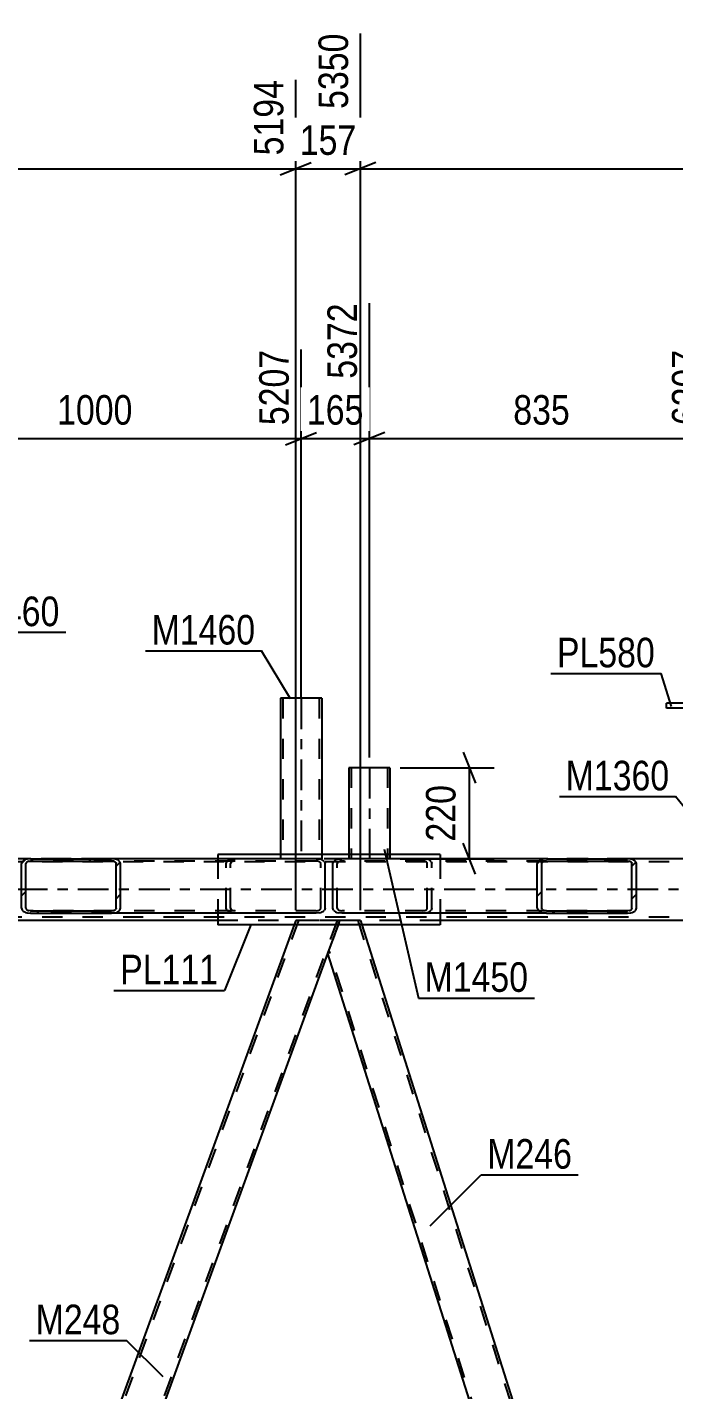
# Model space of a CAD drawing. Header units: millimetres. Extents: x -858 to 331, y -869 to -28.
# Drawn here: x -604.3 to -541.6, y -333 to -201 of the extents above; entities that cross this region are included whole.
import ezdxf

# ---------------------------------------------------------------- set-up
doc = ezdxf.new("R2010")
doc.units = ezdxf.units.MM
doc.linetypes.add('DXK_LINE_DOT2', pattern=[3.9198, 1.9599, -1.9599])
doc.linetypes.add('DXK_LINE_DOT3', pattern=[5.9187, 2.979, -0.9799, 0.9799, -0.9799])
doc.styles.add('Arial Narrow', font='ARIALN.TTF', dxfattribs={"height": 0.2})

# ---------------------------------------------------------------- blocks, each defined once
blk = doc.blocks.new('Part-570393797-12536 - 12424')
at = {"color": 7, "linetype": 'DXK_LINE_DOT2'}
for p, q in [((-87.4, -281.86), (-786.02, -281.86)), ((-87.4, -281.54), (-754, -281.54)), ((-546.12, -281.54), (-603.98, -281.54)), ((-87.4, -287.22), (-786.02, -287.22)), ((-564.28, -287.54), (-585.83, -287.54))]:
    blk.add_line(p, q, dxfattribs=at)
at = {"color": 2, "linetype": 'Continuous'}
for p, q in [((-603.98, -281.54), (-631.26, -281.54)), ((-518.85, -281.54), (-546.12, -281.54)), ((-585.83, -287.54), (-649.41, -287.54)), ((-500.69, -287.54), (-564.28, -287.54))]:
    blk.add_line(p, q, dxfattribs=at)
at = {"color": 7, "linetype": 'DXK_LINE_DOT3'}
blk.add_line((-87.4, -284.54), (-786.02, -284.54), dxfattribs=at)
blk = doc.blocks.new('Part-570393797-12568 - 12424')
at = {"color": 2, "linetype": 'Continuous'}
for p, q in [((-533.15, -266.48), (-542.35, -266.48)), ((-542.35, -266.96), (-542.35, -266.48)), ((-533.15, -266.48), (-533.15, -266.96)), ((-533.15, -266.96), (-542.35, -266.96))]:
    blk.add_line(p, q, dxfattribs=at)
blk = doc.blocks.new('Part-570393797-12687 - 12424')
at = {"color": 2, "linetype": 'Continuous'}
for p, q in [((-573.14, -272.73), (-573.14, -281.14)), ((-569.14, -272.73), (-573.14, -272.73)), ((-569.14, -272.73), (-569.14, -281.14))]:
    blk.add_line(p, q, dxfattribs=at)
at = {"color": 7, "linetype": 'DXK_LINE_DOT2'}
for p, q in [((-572.9, -272.73), (-572.9, -281.54)), ((-572.9, -272.73), (-572.88, -272.73)), ((-572.88, -272.73), (-572.84, -272.73)), ((-572.84, -272.73), (-572.83, -272.73)), ((-569.38, -272.73), (-569.38, -281.54)), ((-573.14, -281.14), (-573.14, -281.54)), ((-569.14, -281.14), (-569.14, -281.54)), ((-569.14, -281.54), (-573.14, -281.54))]:
    blk.add_line(p, q, dxfattribs=at)
at = {"color": 7, "linetype": 'DXK_LINE_DOT3'}
blk.add_line((-571.14, -272.73), (-571.14, -281.54), dxfattribs=at)
blk = doc.blocks.new('Part-570393797-12705 - 12424')
at = {"color": 2, "linetype": 'Continuous'}
for p, q in [((-579.75, -266), (-579.75, -281.14)), ((-575.75, -266), (-579.75, -266)), ((-575.75, -266), (-575.75, -281.14))]:
    blk.add_line(p, q, dxfattribs=at)
at = {"color": 7, "linetype": 'DXK_LINE_DOT2'}
for p, q in [((-579.51, -266), (-579.51, -281.54)), ((-579.51, -266), (-579.49, -266)), ((-579.49, -266), (-579.45, -266)), ((-579.45, -266), (-579.44, -266)), ((-575.99, -266), (-575.99, -281.54)), ((-579.75, -281.14), (-579.75, -281.54)), ((-575.75, -281.14), (-575.75, -281.54)), ((-575.75, -281.54), (-579.75, -281.54))]:
    blk.add_line(p, q, dxfattribs=at)
at = {"color": 7, "linetype": 'DXK_LINE_DOT3'}
blk.add_line((-577.75, -266), (-577.75, -281.54), dxfattribs=at)
blk = doc.blocks.new('Part-570393797-12923 - 12424')
at = {"linetype": 'Continuous'}
h = blk.add_hatch(dxfattribs=at)
h.set_pattern_fill('', scale=0.7, style=0, pattern_type=0)
h.set_pattern_definition([(45, (-604.8544, -282.0164), (-1.57154, 1.57154), [])])
h.paths.add_polyline_path([(-604.79, -281.83), (-604.85, -282.02), (-604.85, -286.34), (-604.79, -286.52), (-604.6, -286.68), (-604.32, -286.78), (-603.98, -286.82), (-596.12, -286.82), (-595.79, -286.78), (-595.5, -286.68), (-595.31, -286.52), (-595.25, -286.34), (-595.25, -282.02), (-595.31, -281.83), (-595.5, -281.68), (-595.79, -281.57), (-596.12, -281.54), (-603.98, -281.54), (-604.32, -281.57), (-604.6, -281.68)])
h.paths.add_polyline_path([(-604.15, -281.79), (-603.98, -281.78), (-596.12, -281.78), (-595.95, -281.79), (-595.81, -281.85), (-595.72, -281.92), (-595.68, -282.02), (-595.68, -286.34), (-595.72, -286.43), (-595.81, -286.51), (-595.95, -286.56), (-596.12, -286.58), (-603.98, -286.58), (-604.15, -286.56), (-604.29, -286.51), (-604.38, -286.43), (-604.42, -286.34), (-604.42, -282.02), (-604.38, -281.92), (-604.29, -281.85)])
at = {"color": 2, "linetype": 'Continuous'}
for p, q in [((-604.79, -281.83), (-604.85, -282.02)), ((-604.85, -286.34), (-604.85, -282.02)), ((-604.42, -282.02), (-604.38, -281.92)), ((-604.42, -286.34), (-604.42, -282.02)), ((-603.98, -281.54), (-604.32, -281.57)), ((-604.15, -281.79), (-603.98, -281.78)), ((-603.98, -281.54), (-596.12, -281.54)), ((-603.98, -281.78), (-596.12, -281.78)), ((-576.29, -281.54), (-596.12, -281.54)), ((-595.79, -281.57), (-596.12, -281.54)), ((-596.12, -281.78), (-595.95, -281.79)), ((-595.72, -281.92), (-595.68, -282.02)), ((-595.68, -286.34), (-595.68, -282.02)), ((-595.25, -282.02), (-595.31, -281.83)), ((-595.25, -286.34), (-595.25, -282.02)), ((-576.29, -281.54), (-575.96, -281.57)), ((-575.48, -281.83), (-575.42, -282.02)), ((-575.42, -286.34), (-575.42, -282.02)), ((-604.85, -286.34), (-604.79, -286.52)), ((-604.38, -286.43), (-604.42, -286.34)), ((-595.68, -286.34), (-595.72, -286.43)), ((-595.31, -286.52), (-595.25, -286.34)), ((-575.42, -286.34), (-575.48, -286.52)), ((-604.32, -286.78), (-603.98, -286.82)), ((-603.98, -286.58), (-604.15, -286.56)), ((-603.98, -286.58), (-596.12, -286.58)), ((-603.98, -286.82), (-596.12, -286.82)), ((-595.95, -286.56), (-596.12, -286.58)), ((-596.12, -286.82), (-595.79, -286.78)), ((-576.29, -286.82), (-596.12, -286.82)), ((-575.96, -286.78), (-576.29, -286.82))]:
    blk.add_line(p, q, dxfattribs=at)
at = {"color": 7, "linetype": 'DXK_LINE_DOT2'}
for p, q in [((-596.12, -281.54), (-603.98, -281.54)), ((-576.29, -281.78), (-603.98, -281.78)), ((-585.03, -282.02), (-584.96, -281.83)), ((-585.03, -286.34), (-585.03, -282.02)), ((-584.56, -281.92), (-584.59, -282.02)), ((-584.59, -286.34), (-584.59, -282.02)), ((-584.49, -281.57), (-584.15, -281.54)), ((-584.15, -281.78), (-584.32, -281.79)), ((-576.12, -281.79), (-576.29, -281.78)), ((-575.85, -282.02), (-575.89, -281.92)), ((-575.85, -286.34), (-575.85, -282.02)), ((-584.96, -286.52), (-585.03, -286.34)), ((-584.59, -286.34), (-584.56, -286.43)), ((-575.89, -286.43), (-575.85, -286.34)), ((-576.29, -286.58), (-603.98, -286.58)), ((-596.12, -286.82), (-603.98, -286.82)), ((-584.15, -286.82), (-584.49, -286.78)), ((-584.32, -286.56), (-584.15, -286.58)), ((-576.29, -286.58), (-576.12, -286.56))]:
    blk.add_line(p, q, dxfattribs=at)
at = {"color": 2, "linetype": 'Continuous'}
for centre, radius, start, end in [((-604.18, -282.38), 0.817, 99.5183, 138.064), ((-604.08, -282.2), 0.409, 99.5183, 138.064), ((-596.02, -282.2), 0.409, 41.9361, 80.4818), ((-595.92, -282.38), 0.817, 41.9361, 80.4818), ((-576.09, -282.38), 0.817, 41.9361, 80.4818), ((-604.08, -286.16), 0.409, 221.9361, 260.4818), ((-596.02, -286.16), 0.409, 279.5183, 318.064), ((-604.18, -285.97), 0.817, 221.9361, 260.4818), ((-595.92, -285.97), 0.817, 279.5183, 318.064), ((-576.09, -285.97), 0.817, 279.5183, 318.064)]:
    blk.add_arc(centre, radius, start, end, dxfattribs=at)
at = {"color": 7, "linetype": 'DXK_LINE_DOT2'}
for centre, radius, start, end in [((-584.35, -282.38), 0.817, 99.5183, 138.064), ((-584.25, -282.2), 0.409, 99.5183, 138.064), ((-576.19, -282.2), 0.409, 41.9361, 80.4818), ((-584.25, -286.16), 0.409, 221.9361, 260.4818), ((-576.19, -286.16), 0.409, 279.5183, 318.064), ((-584.35, -285.97), 0.817, 221.9361, 260.4818)]:
    blk.add_arc(centre, radius, start, end, dxfattribs=at)
blk = doc.blocks.new('Part-570393797-12973 - 12424')
at = {"color": 7, "linetype": 'DXK_LINE_DOT2'}
for p, q in [((-574.02, -287.54), (-574.16, -287.94)), ((-572, -287.54), (-574.02, -287.54)), ((-572.25, -287.54), (-535.42, -403.7)), ((-572, -287.54), (-571.88, -287.94)), ((-538.21, -406.54), (-575.05, -290.37)), ((-535.42, -403.7), (-535.55, -404.07)), ((-538.46, -406.54), (-538.59, -406.14)), ((-536.45, -406.54), (-538.46, -406.54)), ((-536.3, -406.14), (-536.45, -406.54))]:
    blk.add_line(p, q, dxfattribs=at)
at = {"color": 2, "linetype": 'Continuous'}
for p, q in [((-574.16, -287.94), (-575.18, -290.74)), ((-571.88, -287.94), (-535.28, -403.33)), ((-575.18, -290.74), (-538.59, -406.14)), ((-535.28, -403.33), (-536.3, -406.14))]:
    blk.add_line(p, q, dxfattribs=at)
blk = doc.blocks.new('Part-570393797-12928 - 12424')
at = {"color": 2, "linetype": 'Continuous'}
for p, q in [((-585.83, -281.14), (-585.83, -281.54)), ((-564.28, -281.14), (-585.83, -281.14)), ((-564.28, -281.14), (-564.28, -281.54)), ((-585.83, -286.82), (-585.83, -287.94)), ((-564.28, -286.82), (-564.28, -287.94)), ((-564.28, -287.94), (-585.83, -287.94))]:
    blk.add_line(p, q, dxfattribs=at)
at = {"color": 7, "linetype": 'DXK_LINE_DOT2'}
for p, q in [((-585.83, -281.54), (-585.83, -286.82)), ((-564.28, -281.54), (-564.28, -286.82))]:
    blk.add_line(p, q, dxfattribs=at)
blk = doc.blocks.new('Part-570393797-13020 - 12424')
at = {"color": 7, "linetype": 'DXK_LINE_DOT2'}
for p, q in [((-578.02, -287.54), (-621.33, -406.54)), ((-574.27, -287.54), (-617.58, -406.54)), ((-578.27, -287.54), (-578.42, -287.94)), ((-574.02, -287.54), (-578.27, -287.54)), ((-578.27, -287.54), (-578.23, -287.54)), ((-574.02, -287.54), (-575.18, -290.74)), ((-620.42, -403.33), (-621.58, -406.54)), ((-617.33, -406.54), (-621.58, -406.54)), ((-617.18, -406.14), (-617.33, -406.54))]:
    blk.add_line(p, q, dxfattribs=at)
at = {"color": 2, "linetype": 'Continuous'}
for p, q in [((-578.42, -287.94), (-620.42, -403.33)), ((-575.18, -290.74), (-617.18, -406.14))]:
    blk.add_line(p, q, dxfattribs=at)
blk = doc.blocks.new('Part-570393797-13184 - 12424')
at = {"linetype": 'Continuous'}
h = blk.add_hatch(dxfattribs=at)
h.set_pattern_fill('', scale=0.7, style=0, pattern_type=0)
h.set_pattern_definition([(45, (-554.858, -282.0164), (-1.57154, 1.57154), [])])
h.paths.add_polyline_path([(-554.79, -281.83), (-554.86, -282.02), (-554.86, -286.34), (-554.79, -286.52), (-554.6, -286.68), (-554.32, -286.78), (-553.98, -286.82), (-546.12, -286.82), (-545.79, -286.78), (-545.51, -286.68), (-545.32, -286.52), (-545.25, -286.34), (-545.25, -282.02), (-545.32, -281.83), (-545.51, -281.68), (-545.79, -281.57), (-546.12, -281.54), (-553.98, -281.54), (-554.32, -281.57), (-554.6, -281.68)])
h.paths.add_polyline_path([(-554.15, -281.79), (-553.98, -281.78), (-546.12, -281.78), (-545.96, -281.79), (-545.81, -281.85), (-545.72, -281.92), (-545.69, -282.02), (-545.69, -286.34), (-545.72, -286.43), (-545.81, -286.51), (-545.96, -286.56), (-546.12, -286.58), (-553.98, -286.58), (-554.15, -286.56), (-554.29, -286.51), (-554.39, -286.43), (-554.42, -286.34), (-554.42, -282.02), (-554.39, -281.92), (-554.29, -281.85)])
at = {"color": 2, "linetype": 'Continuous'}
for p, q in [((-574.69, -282.02), (-574.62, -281.83)), ((-574.69, -286.34), (-574.69, -282.02)), ((-574.15, -281.57), (-573.81, -281.54)), ((-553.98, -281.54), (-573.81, -281.54)), ((-554.79, -281.83), (-554.86, -282.02)), ((-554.86, -286.34), (-554.86, -282.02)), ((-554.42, -282.02), (-554.39, -281.92)), ((-554.42, -286.34), (-554.42, -282.02)), ((-553.98, -281.54), (-554.32, -281.57)), ((-554.15, -281.79), (-553.98, -281.78)), ((-553.98, -281.54), (-546.12, -281.54)), ((-553.98, -281.78), (-546.12, -281.78)), ((-545.79, -281.57), (-546.12, -281.54)), ((-546.12, -281.78), (-545.96, -281.79)), ((-545.72, -281.92), (-545.69, -282.02)), ((-545.69, -286.34), (-545.69, -282.02)), ((-545.25, -282.02), (-545.32, -281.83)), ((-545.25, -286.34), (-545.25, -282.02)), ((-574.62, -286.52), (-574.69, -286.34)), ((-554.86, -286.34), (-554.79, -286.52)), ((-554.39, -286.43), (-554.42, -286.34)), ((-545.69, -286.34), (-545.72, -286.43)), ((-545.32, -286.52), (-545.25, -286.34)), ((-573.81, -286.82), (-574.15, -286.78)), ((-553.98, -286.82), (-573.81, -286.82)), ((-554.32, -286.78), (-553.98, -286.82)), ((-553.98, -286.58), (-554.15, -286.56)), ((-553.98, -286.58), (-546.12, -286.58)), ((-553.98, -286.82), (-546.12, -286.82)), ((-545.96, -286.56), (-546.12, -286.58)), ((-546.12, -286.82), (-545.79, -286.78))]:
    blk.add_line(p, q, dxfattribs=at)
at = {"color": 7, "linetype": 'DXK_LINE_DOT2'}
for p, q in [((-574.22, -281.92), (-574.25, -282.02)), ((-574.25, -286.34), (-574.25, -282.02)), ((-573.81, -281.78), (-573.98, -281.79)), ((-546.12, -281.78), (-573.81, -281.78)), ((-565.95, -281.54), (-565.62, -281.57)), ((-565.79, -281.79), (-565.95, -281.78)), ((-565.52, -282.02), (-565.55, -281.92)), ((-565.52, -286.34), (-565.52, -282.02)), ((-565.15, -281.83), (-565.08, -282.02)), ((-565.08, -286.34), (-565.08, -282.02)), ((-546.12, -281.54), (-553.98, -281.54)), ((-574.25, -286.34), (-574.22, -286.43)), ((-565.55, -286.43), (-565.52, -286.34)), ((-565.08, -286.34), (-565.15, -286.52)), ((-573.98, -286.56), (-573.81, -286.58)), ((-546.12, -286.58), (-573.81, -286.58)), ((-565.95, -286.58), (-565.79, -286.56)), ((-565.62, -286.78), (-565.95, -286.82)), ((-546.12, -286.82), (-553.98, -286.82))]:
    blk.add_line(p, q, dxfattribs=at)
at = {"color": 2, "linetype": 'Continuous'}
for centre, radius, start, end in [((-574.01, -282.38), 0.817, 99.5183, 138.064), ((-554.18, -282.38), 0.817, 99.5183, 138.064), ((-554.08, -282.2), 0.409, 99.5183, 138.064), ((-546.02, -282.2), 0.409, 41.9361, 80.4818), ((-545.92, -282.38), 0.817, 41.9361, 80.4818), ((-554.08, -286.16), 0.409, 221.9361, 260.4818), ((-546.02, -286.16), 0.409, 279.5183, 318.064), ((-574.01, -285.97), 0.817, 221.9361, 260.4818), ((-554.18, -285.97), 0.817, 221.9361, 260.4818), ((-545.92, -285.97), 0.817, 279.5183, 318.064)]:
    blk.add_arc(centre, radius, start, end, dxfattribs=at)
at = {"color": 7, "linetype": 'DXK_LINE_DOT2'}
for centre, radius, start, end in [((-573.91, -282.2), 0.409, 99.5183, 138.064), ((-565.85, -282.2), 0.409, 41.9361, 80.4818), ((-565.75, -282.38), 0.817, 41.9361, 80.4818), ((-573.91, -286.16), 0.409, 221.9361, 260.4818), ((-565.85, -286.16), 0.409, 279.5183, 318.064), ((-565.75, -285.97), 0.817, 279.5183, 318.064)]:
    blk.add_arc(centre, radius, start, end, dxfattribs=at)
blk = doc.blocks.new('StraightDimension-570393797-26389 - 12424')
at = {"color": 7, "linetype": 'Continuous'}
for p, q in [((-571.14, -271.73), (-571.14, -227.72)), ((-537.75, -265.96), (-537.75, -232.22)), ((-569.64, -240.24), (-572.64, -241.44)), ((-539.25, -241.44), (-536.25, -240.24)), ((-571.14, -240.84), (-537.75, -240.84))]:
    blk.add_line(p, q, dxfattribs=at)
at = {"color": 0}
blk.add_wipeout([(-551.1, -240.09), (-551.1, -235.89), (-557.79, -235.89), (-557.79, -240.09)], dxfattribs=at)
at = {"color": 3, "style": 'Arial Narrow'}
blk.add_text('835', height=2.863, dxfattribs=at).set_placement((-557.19, -239.49))
at = {"color": 0, "linetype": 'Continuous'}
blk.add_wipeout([(-538.35, -231.62), (-542.55, -231.62), (-542.55, -240.14), (-538.35, -240.14)], dxfattribs=at)
at = {"color": 3, "linetype": 'Continuous', "style": 'Arial Narrow'}
blk.add_text('6207', height=2.863, rotation=90.0002, dxfattribs=at).set_placement((-538.95, -239.54))
blk = doc.blocks.new('StraightDimension-570393797-14565 - 12424')
at = {"color": 7, "linetype": 'Continuous'}
for p, q in [((-562.04, -271.23), (-560.84, -274.23)), ((-568.14, -272.73), (-559.04, -272.73)), ((-561.44, -281.54), (-561.44, -272.73)), ((-560.84, -283.04), (-562.04, -280.04)), ((-568.14, -281.54), (-559.04, -281.54))]:
    blk.add_line(p, q, dxfattribs=at)
at = {"color": 0}
blk.add_wipeout([(-562.19, -273.79), (-566.39, -273.79), (-566.39, -280.48), (-562.19, -280.48)], dxfattribs=at)
at = {"color": 3, "style": 'Arial Narrow'}
blk.add_text('220', height=2.863, rotation=90.0002, dxfattribs=at).set_placement((-562.79, -279.88))
blk = doc.blocks.new('StraightDimension-570393797-26391 - 12424')
at = {"color": 7, "linetype": 'Continuous'}
for p, q in [((-617.75, -265), (-617.75, -227.72)), ((-577.75, -265.96), (-577.75, -232.22)), ((-616.25, -240.24), (-619.25, -241.44)), ((-579.25, -241.44), (-576.25, -240.24)), ((-617.75, -240.84), (-577.75, -240.84))]:
    blk.add_line(p, q, dxfattribs=at)
at = {"color": 0}
blk.add_wipeout([(-593.49, -240.09), (-593.49, -235.89), (-602, -235.89), (-602, -240.09)], dxfattribs=at)
at = {"color": 3, "style": 'Arial Narrow'}
blk.add_text('1000', height=2.863, dxfattribs=at).set_placement((-601.4, -239.49))
at = {"color": 0, "linetype": 'Continuous'}
blk.add_wipeout([(-578.35, -231.62), (-582.55, -231.62), (-582.55, -240.14), (-578.35, -240.14)], dxfattribs=at)
at = {"color": 3, "linetype": 'Continuous', "style": 'Arial Narrow'}
blk.add_text('5207', height=2.863, rotation=90.0002, dxfattribs=at).set_placement((-578.95, -239.54))
blk = doc.blocks.new('StraightDimension-570393797-14316 - 12424')
at = {"color": 7, "linetype": 'Continuous'}
for p, q in [((-657.14, -286.54), (-657.14, -201.59)), ((-578.27, -286.54), (-578.27, -206.09)), ((-655.64, -214.1), (-658.64, -215.3)), ((-657.14, -214.7), (-578.27, -214.7)), ((-579.77, -215.3), (-576.77, -214.1))]:
    blk.add_line(p, q, dxfattribs=at)
at = {"color": 0}
blk.add_wipeout([(-613.45, -213.95), (-613.45, -209.75), (-621.96, -209.75), (-621.96, -213.95)], dxfattribs=at)
at = {"color": 3, "style": 'Arial Narrow'}
blk.add_text('1972', height=2.863, dxfattribs=at).set_placement((-621.36, -213.35))
at = {"color": 0, "linetype": 'Continuous'}
blk.add_wipeout([(-578.87, -205.49), (-583.07, -205.49), (-583.07, -214), (-578.87, -214)], dxfattribs=at)
at = {"color": 3, "linetype": 'Continuous', "style": 'Arial Narrow'}
blk.add_text('5194', height=2.863, rotation=90.0002, dxfattribs=at).set_placement((-579.47, -213.4))
blk = doc.blocks.new('StraightDimension-570393797-26390 - 12424')
at = {"color": 7, "linetype": 'Continuous'}
for p, q in [((-571.14, -271.73), (-571.14, -227.72)), ((-577.75, -265.96), (-577.75, -232.22)), ((-579.25, -241.44), (-576.25, -240.24)), ((-569.64, -240.24), (-572.64, -241.44)), ((-577.75, -240.84), (-571.14, -240.84))]:
    blk.add_line(p, q, dxfattribs=at)
at = {"color": 0}
blk.add_wipeout([(-571.1, -240.09), (-571.1, -235.89), (-577.79, -235.89), (-577.79, -240.09)], dxfattribs=at)
at = {"color": 3, "style": 'Arial Narrow'}
blk.add_text('165', height=2.863, dxfattribs=at).set_placement((-577.19, -239.49))
at = {"color": 0, "linetype": 'Continuous'}
blk.add_wipeout([(-571.74, -227.12), (-575.94, -227.12), (-575.94, -235.64), (-571.74, -235.64)], dxfattribs=at)
at = {"color": 3, "linetype": 'Continuous', "style": 'Arial Narrow'}
blk.add_text('5372', height=2.863, rotation=90.0002, dxfattribs=at).set_placement((-572.34, -235.04))
blk = doc.blocks.new('StraightDimension-570393797-14280 - 12424')
at = {"color": 7, "linetype": 'Continuous'}
for p, q in [((-572, -286.54), (-572, -201.59)), ((-493.14, -286.54), (-493.14, -206.09)), ((-570.5, -214.1), (-573.5, -215.3)), ((-572, -214.7), (-493.14, -214.7)), ((-494.64, -215.3), (-491.64, -214.1))]:
    blk.add_line(p, q, dxfattribs=at)
at = {"color": 0}
blk.add_wipeout([(-528.31, -213.95), (-528.31, -209.75), (-536.83, -209.75), (-536.83, -213.95)], dxfattribs=at)
at = {"color": 3, "style": 'Arial Narrow'}
blk.add_text('1972', height=2.863, dxfattribs=at).set_placement((-536.23, -213.35))
at = {"color": 0, "linetype": 'Continuous'}
blk.add_wipeout([(-493.74, -205.49), (-497.94, -205.49), (-497.94, -214), (-493.74, -214)], dxfattribs=at)
at = {"color": 3, "linetype": 'Continuous', "style": 'Arial Narrow'}
blk.add_text('7322', height=2.863, rotation=90.0002, dxfattribs=at).set_placement((-494.34, -213.4))
blk = doc.blocks.new('StraightDimension-570393797-14298 - 12424')
at = {"color": 7, "linetype": 'Continuous'}
for p, q in [((-572, -286.54), (-572, -201.59)), ((-578.27, -286.54), (-578.27, -206.09)), ((-579.77, -215.3), (-576.77, -214.1)), ((-578.27, -214.7), (-572, -214.7)), ((-570.5, -214.1), (-573.5, -215.3))]:
    blk.add_line(p, q, dxfattribs=at)
at = {"color": 0}
blk.add_wipeout([(-571.8, -213.95), (-571.8, -209.75), (-578.48, -209.75), (-578.48, -213.95)], dxfattribs=at)
at = {"color": 3, "style": 'Arial Narrow'}
blk.add_text('157', height=2.863, dxfattribs=at).set_placement((-577.88, -213.35))
at = {"color": 0, "linetype": 'Continuous'}
blk.add_wipeout([(-572.6, -200.99), (-576.8, -200.99), (-576.8, -209.5), (-572.6, -209.5)], dxfattribs=at)
at = {"color": 3, "linetype": 'Continuous', "style": 'Arial Narrow'}
blk.add_text('5350', height=2.863, rotation=90.0002, dxfattribs=at).set_placement((-573.2, -208.9))
blk = doc.blocks.new('Mark-570393797-12564 - 12424')
at = {"color": 0}
blk.add_wipeout([(-543.46, -263), (-543.46, -260), (-552.96, -260), (-552.96, -263)], dxfattribs=at)
blk.add_wipeout([(-543.46, -263), (-543.46, -260), (-552.96, -260), (-552.96, -263)], dxfattribs=at)
at = {"color": 30, "linetype": 'Continuous'}
for p in [(-553.56, -263.6), (-541.84, -266.79)]:
    blk.add_line(p, (-542.86, -263.6), dxfattribs=at)
at = {"color": 3, "style": 'Arial Narrow'}
blk.add_text('PL580', height=2.863, dxfattribs=at).set_placement((-552.96, -263))
blk = doc.blocks.new('Mark-570393797-12457 - 12424')
at = {"color": 0}
blk.add_wipeout([(-601.15, -259.01), (-601.15, -256.01), (-611.21, -256.01), (-611.21, -259.01)], dxfattribs=at)
blk.add_wipeout([(-601.15, -259.01), (-601.15, -256.01), (-611.21, -256.01), (-611.21, -259.01)], dxfattribs=at)
at = {"color": 30, "linetype": 'Continuous'}
for p, q in [((-616.46, -266.96), (-611.81, -259.61)), ((-611.81, -259.61), (-600.55, -259.61))]:
    blk.add_line(p, q, dxfattribs=at)
at = {"color": 3, "style": 'Arial Narrow'}
blk.add_text('M1460', height=2.863, dxfattribs=at).set_placement((-611.21, -259.01))
blk = doc.blocks.new('Mark-570393797-12513 - 12424')
at = {"color": 0}
blk.add_wipeout([(-542.06, -274.92), (-542.06, -271.92), (-552.11, -271.92), (-552.11, -274.92)], dxfattribs=at)
blk.add_wipeout([(-542.06, -274.92), (-542.06, -271.92), (-552.11, -271.92), (-552.11, -274.92)], dxfattribs=at)
at = {"color": 30, "linetype": 'Continuous'}
for p in [(-552.71, -275.52), (-538.94, -278.61)]:
    blk.add_line(p, (-541.46, -275.52), dxfattribs=at)
at = {"color": 3, "style": 'Arial Narrow'}
blk.add_text('M1360', height=2.863, dxfattribs=at).set_placement((-552.11, -274.92))
blk = doc.blocks.new('Mark-570393797-12683 - 12424')
at = {"color": 0}
blk.add_wipeout([(-555.74, -294.44), (-555.74, -291.44), (-565.79, -291.44), (-565.79, -294.44)], dxfattribs=at)
blk.add_wipeout([(-555.74, -294.44), (-555.74, -291.44), (-565.79, -291.44), (-565.79, -294.44)], dxfattribs=at)
at = {"color": 30, "linetype": 'Continuous'}
for p, q in [((-569.7, -280.62), (-566.39, -295.04)), ((-566.39, -295.04), (-555.14, -295.04))]:
    blk.add_line(p, q, dxfattribs=at)
at = {"color": 3, "style": 'Arial Narrow'}
blk.add_text('M1450', height=2.863, dxfattribs=at).set_placement((-565.79, -294.44))
blk = doc.blocks.new('Mark-570393797-12701 - 12424')
at = {"color": 0}
blk.add_wipeout([(-582.19, -260.79), (-582.19, -257.79), (-592.24, -257.79), (-592.24, -260.79)], dxfattribs=at)
blk.add_wipeout([(-582.19, -260.79), (-582.19, -257.79), (-592.24, -257.79), (-592.24, -260.79)], dxfattribs=at)
at = {"color": 30, "linetype": 'Continuous'}
for p in [(-592.84, -261.39), (-578.79, -266.05)]:
    blk.add_line(p, (-581.59, -261.39), dxfattribs=at)
at = {"color": 3, "style": 'Arial Narrow'}
blk.add_text('M1460', height=2.863, dxfattribs=at).set_placement((-592.24, -260.79))
blk = doc.blocks.new('Mark-570393797-13016 - 12424')
at = {"color": 0}
blk.add_wipeout([(-595.26, -327.61), (-595.26, -324.61), (-603.48, -324.61), (-603.48, -327.61)], dxfattribs=at)
blk.add_wipeout([(-595.26, -327.61), (-595.26, -324.61), (-603.48, -324.61), (-603.48, -327.61)], dxfattribs=at)
at = {"color": 30, "linetype": 'Continuous'}
for p in [(-604.08, -328.21), (-591.12, -331.74)]:
    blk.add_line(p, (-594.66, -328.21), dxfattribs=at)
at = {"color": 3, "style": 'Arial Narrow'}
blk.add_text('M248', height=2.863, dxfattribs=at).set_placement((-603.48, -327.61))
blk = doc.blocks.new('Mark-570393797-12924 - 12424')
at = {"color": 0}
blk.add_wipeout([(-585.78, -293.71), (-585.78, -290.71), (-595.29, -290.71), (-595.29, -293.71)], dxfattribs=at)
blk.add_wipeout([(-585.78, -293.71), (-585.78, -290.71), (-595.29, -290.71), (-595.29, -293.71)], dxfattribs=at)
at = {"color": 30, "linetype": 'Continuous'}
for p in [(-582.64, -287.94), (-595.89, -294.31)]:
    blk.add_line(p, (-585.18, -294.31), dxfattribs=at)
at = {"color": 3, "style": 'Arial Narrow'}
blk.add_text('PL111', height=2.863, dxfattribs=at).set_placement((-595.29, -293.71))
blk = doc.blocks.new('Mark-570393797-12969 - 12424')
at = {"color": 0}
blk.add_wipeout([(-551.49, -311.57), (-551.49, -308.57), (-559.71, -308.57), (-559.71, -311.57)], dxfattribs=at)
blk.add_wipeout([(-551.49, -311.57), (-551.49, -308.57), (-559.71, -308.57), (-559.71, -311.57)], dxfattribs=at)
at = {"color": 30, "linetype": 'Continuous'}
for p, q in [((-565.26, -317.12), (-560.31, -312.17)), ((-560.31, -312.17), (-550.89, -312.17))]:
    blk.add_line(p, q, dxfattribs=at)
at = {"color": 3, "style": 'Arial Narrow'}
blk.add_text('M246', height=2.863, dxfattribs=at).set_placement((-559.71, -311.57))

msp = doc.modelspace()

# ---------------------------------------------------------------- block references
for name in ['Part-570393797-12705 - 12424', 'Part-570393797-12568 - 12424', 'Part-570393797-12687 - 12424', 'Part-570393797-12928 - 12424', 'Part-570393797-12536 - 12424', 'Part-570393797-12923 - 12424', 'Part-570393797-13184 - 12424', 'Part-570393797-13020 - 12424', 'Part-570393797-12973 - 12424']:
    msp.add_blockref(name, (0, 0))

# ---------------------------------------------------------------- next in the draw order: block references
for name in ['StraightDimension-570393797-26391 - 12424', 'StraightDimension-570393797-26389 - 12424', 'Mark-570393797-12924 - 12424', 'Mark-570393797-12969 - 12424', 'Mark-570393797-13016 - 12424']:
    msp.add_blockref(name, (0, 0))

# ---------------------------------------------------------------- next in the draw order: block references
for name in ['StraightDimension-570393797-14316 - 12424', 'StraightDimension-570393797-14565 - 12424']:
    msp.add_blockref(name, (0, 0))

# ---------------------------------------------------------------- next in the draw order: block references
for name in ['StraightDimension-570393797-26390 - 12424', 'Mark-570393797-12457 - 12424']:
    msp.add_blockref(name, (0, 0))

# ---------------------------------------------------------------- next in the draw order: block references
msp.add_blockref('StraightDimension-570393797-14280 - 12424', (0, 0))

# ---------------------------------------------------------------- next in the draw order: block references
for name in ['StraightDimension-570393797-14298 - 12424', 'Mark-570393797-12564 - 12424', 'Mark-570393797-12513 - 12424', 'Mark-570393797-12683 - 12424']:
    msp.add_blockref(name, (0, 0))

# ---------------------------------------------------------------- next in the draw order: block references
msp.add_blockref('Mark-570393797-12701 - 12424', (0, 0))

doc.saveas('drawing.dxf')
